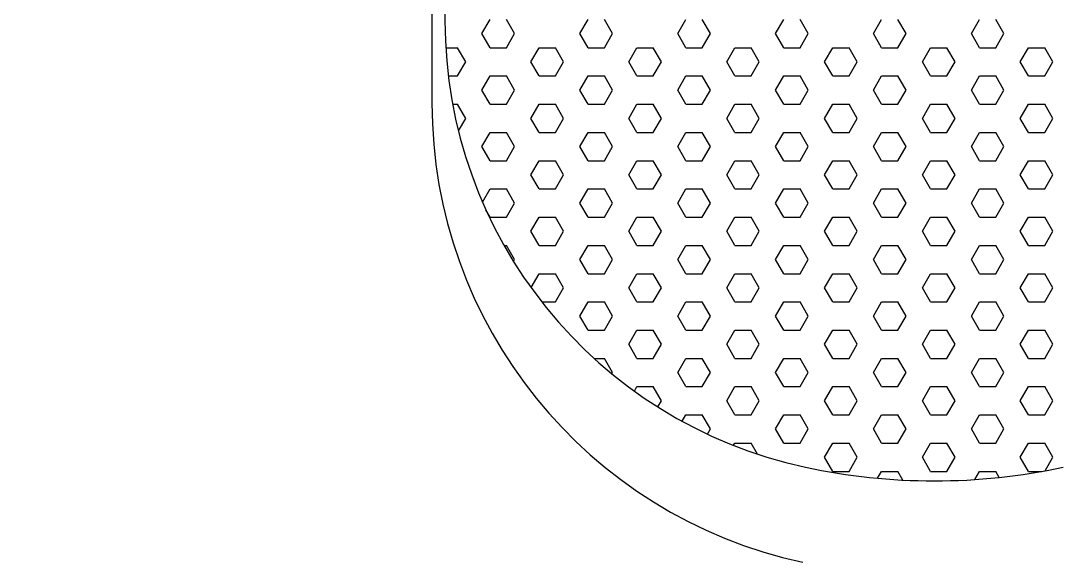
# Model space of a CAD drawing. Extents: x 4.922 to 5.722, y 2.655 to 3.153.
# Drawn here: x 5.3594 to 5.5191, y 2.8936 to 2.9766 of the extents above; entities that cross this region are included whole.
import ezdxf

# ---------------------------------------------------------------- set-up
doc = ezdxf.new("R2010")
doc.units = 0
doc.header["$MEASUREMENT"] = 0
doc.layers.get('0').update_dxf_attribs({"linetype": 'CONTINUOUS'})
doc.layers.add('ACES-I', color=251, linetype='CONTINUOUS')

# ---------------------------------------------------------------- blocks, each defined once
blk = doc.blocks.new('*X0')
at = {"color": 0}
for p, q in [((6.073750000855935, 2.574260512255068), (6.075000000855935, 2.576425575764529)), ((6.078750001412247, 2.574260513564601), (6.077500001412247, 2.576425577074062)), ((6.088750000858737, 2.57426051225345), (6.090000000858737, 2.576425575762911)), ((6.093750001415048, 2.574260513566218), (6.092500001415048, 2.576425577075679)), ((6.103750000861537, 2.574260512251832), (6.105000000861537, 2.576425575761293)), ((6.108750001417847, 2.574260513567835), (6.107500001417847, 2.576425577077296)), ((6.118750000864337, 2.574260512250216), (6.120000000864337, 2.576425575759677)), ((6.123750001420648, 2.574260513569452), (6.122500001420648, 2.576425577078913)), ((6.133750000867138, 2.574260512248598), (6.135000000867137, 2.576425575758059)), ((6.138750001423449, 2.574260513571069), (6.137500001423449, 2.57642557708053)), ((6.148750000869939, 2.574260512246981), (6.150000000869938, 2.576425575756442)), ((6.153750001426248, 2.574260513572685), (6.152500001426248, 2.576425577082146)), ((6.075000001411314, 2.572095450054602), (6.073750001411314, 2.574260513564063)), ((6.07750000085687, 2.572095448745067), (6.07875000085687, 2.574260512254528)), ((6.090000001414114, 2.572095450056218), (6.088750001414114, 2.574260513565679)), ((6.09250000085967, 2.57209544874345), (6.09375000085967, 2.574260512252911)), ((6.105000001416915, 2.572095450057835), (6.103750001416915, 2.574260513567296)), ((6.10750000086247, 2.572095448741832), (6.10875000086247, 2.574260512251293)), ((6.120000001419714, 2.572095450059452), (6.118750001419714, 2.574260513568913)), ((6.122500000865271, 2.572095448740215), (6.123750000865271, 2.574260512249676)), ((6.135000001422515, 2.572095450061068), (6.133750001422515, 2.574260513570529)), ((6.137500000868071, 2.572095448738598), (6.138750000868071, 2.574260512248059)), ((6.150000001425314, 2.572095450062685), (6.148750001425315, 2.574260513572146)), ((6.152500000870871, 2.572095448736982), (6.153750000870871, 2.574260512246443)), ((6.068193650360853, 2.57209544988), (6.069999999999999, 2.57209544988)), ((6.07125000141038, 2.569930386544601), (6.070000001410381, 2.572095450054062)), ((6.074999999999999, 2.57209544988), (6.0775, 2.57209544988)), ((6.081250000857803, 2.569930385235067), (6.082500000857802, 2.572095448744528)), ((6.0825, 2.57209544988), (6.085, 2.57209544988)), ((6.08625000141318, 2.569930386546218), (6.085000001413181, 2.572095450055679)), ((6.09, 2.57209544988), (6.0925, 2.57209544988)), ((6.096250000860604, 2.569930385233449), (6.097500000860603, 2.57209544874291)), ((6.0975, 2.57209544988), (6.100000000000001, 2.57209544988)), ((6.101250001415981, 2.569930386547835), (6.100000001415981, 2.572095450057296)), ((6.105, 2.57209544988), (6.107500000000001, 2.57209544988)), ((6.111250000863404, 2.569930385231832), (6.112500000863403, 2.572095448741293)), ((6.112500000000001, 2.57209544988), (6.115000000000001, 2.57209544988)), ((6.116250001418781, 2.569930386549451), (6.115000001418781, 2.572095450058912)), ((6.120000000000001, 2.57209544988), (6.122500000000001, 2.57209544988)), ((6.126250000866205, 2.569930385230215), (6.127500000866204, 2.572095448739676)), ((6.127500000000001, 2.57209544988), (6.130000000000002, 2.57209544988)), ((6.131250001421581, 2.569930386551068), (6.130000001421581, 2.572095450060529)), ((6.135000000000002, 2.57209544988), (6.137500000000002, 2.57209544988)), ((6.141250000869005, 2.569930385228598), (6.142500000869004, 2.572095448738059)), ((6.142500000000002, 2.57209544988), (6.145000000000002, 2.57209544988)), ((6.146250001424381, 2.569930386552685), (6.145000001424381, 2.572095450062146)), ((6.150000000000002, 2.57209544988), (6.152500000000003, 2.57209544988)), ((6.156250000871805, 2.569930385226982), (6.157500000871805, 2.572095448736443)), ((6.157500000000002, 2.57209544988), (6.160000000000003, 2.57209544988)), ((6.161250001427182, 2.569930386554303), (6.160000001427182, 2.572095450063764)), ((6.070000000855935, 2.567765321726685), (6.071250000855935, 2.569930385236146)), ((6.082500001412247, 2.567765323036218), (6.081250001412247, 2.569930386545679)), ((6.085000000858737, 2.567765321725067), (6.086250000858737, 2.569930385234528)), ((6.097500001415048, 2.567765323037835), (6.096250001415048, 2.569930386547296)), ((6.100000000861537, 2.567765321723449), (6.101250000861537, 2.56993038523291)), ((6.112500001417847, 2.567765323039452), (6.111250001417847, 2.569930386548913)), ((6.115000000864337, 2.567765321721833), (6.116250000864337, 2.569930385231294)), ((6.127500001420648, 2.567765323041069), (6.126250001420648, 2.56993038655053)), ((6.130000000867137, 2.567765321720215), (6.131250000867137, 2.569930385229676)), ((6.142500001423449, 2.567765323042686), (6.141250001423449, 2.569930386552147)), ((6.145000000869938, 2.567765321718598), (6.146250000869938, 2.569930385228059)), ((6.157500001426248, 2.567765323044302), (6.156250001426248, 2.569930386553763)), ((6.160000000872738, 2.567765321716981), (6.161250000872738, 2.569930385226442)), ((6.068584488762029, 2.56776532286), (6.069999999999999, 2.56776532286)), ((6.07375000085687, 2.565600258216684), (6.075000000856869, 2.567765321726145)), ((6.074999999999999, 2.56776532286), (6.0775, 2.56776532286)), ((6.078750001411314, 2.565600259526219), (6.077500001411314, 2.56776532303568)), ((6.0825, 2.56776532286), (6.085, 2.56776532286)), ((6.08875000085967, 2.565600258215067), (6.09000000085967, 2.567765321724528)), ((6.09, 2.56776532286), (6.0925, 2.56776532286)), ((6.093750001414114, 2.565600259527835), (6.092500001414114, 2.567765323037296)), ((6.0975, 2.56776532286), (6.100000000000001, 2.56776532286)), ((6.10375000086247, 2.565600258213449), (6.10500000086247, 2.56776532172291)), ((6.105, 2.56776532286), (6.107500000000001, 2.56776532286)), ((6.108750001416915, 2.565600259529452), (6.107500001416915, 2.567765323038913)), ((6.112500000000001, 2.56776532286), (6.115000000000001, 2.56776532286)), ((6.118750000865271, 2.565600258211832), (6.120000000865271, 2.567765321721293)), ((6.120000000000001, 2.56776532286), (6.122500000000001, 2.56776532286)), ((6.123750001419714, 2.565600259531069), (6.122500001419715, 2.56776532304053)), ((6.127500000000001, 2.56776532286), (6.130000000000002, 2.56776532286)), ((6.133750000868071, 2.565600258210215), (6.135000000868071, 2.567765321719676)), ((6.135000000000002, 2.56776532286), (6.137500000000002, 2.56776532286)), ((6.138750001422515, 2.565600259532685), (6.137500001422516, 2.567765323042146)), ((6.142500000000002, 2.56776532286), (6.145000000000002, 2.56776532286)), ((6.148750000870871, 2.565600258208599), (6.150000000870871, 2.56776532171806)), ((6.150000000000002, 2.56776532286), (6.152500000000003, 2.56776532286)), ((6.153750001425315, 2.565600259534302), (6.152500001425315, 2.567765323043763)), ((6.157500000000002, 2.56776532286), (6.160000000000003, 2.56776532286)), ((6.07500000141038, 2.563435196016218), (6.073750001410381, 2.565600259525679)), ((6.077500000857802, 2.563435194706684), (6.078750000857802, 2.565600258216145)), ((6.090000001413181, 2.563435196017835), (6.088750001413181, 2.565600259527296)), ((6.092500000860603, 2.563435194705066), (6.093750000860603, 2.565600258214527)), ((6.105000001415981, 2.563435196019452), (6.103750001415981, 2.565600259528913)), ((6.107500000863403, 2.563435194703449), (6.108750000863403, 2.56560025821291)), ((6.120000001418781, 2.563435196021068), (6.118750001418781, 2.565600259530529)), ((6.122500000866204, 2.563435194701832), (6.123750000866204, 2.565600258211293)), ((6.135000001421581, 2.563435196022685), (6.133750001421581, 2.565600259532146)), ((6.137500000869005, 2.563435194700215), (6.138750000869004, 2.565600258209676)), ((6.150000001424381, 2.563435196024302), (6.148750001424381, 2.565600259533763)), ((6.152500000871805, 2.563435194698599), (6.153750000871804, 2.56560025820806)), ((6.069249440434379, 2.56343519584), (6.069999999999999, 2.56343519584)), ((6.071250001409448, 2.561270132506219), (6.070000001409448, 2.56343519601568)), ((6.074999999999999, 2.56343519584), (6.0775, 2.56343519584)), ((6.081250000858737, 2.561270131196684), (6.082500000858737, 2.563435194706145)), ((6.0825, 2.56343519584), (6.085, 2.56343519584)), ((6.086250001412247, 2.561270132507835), (6.085000001412247, 2.563435196017296)), ((6.09, 2.56343519584), (6.0925, 2.56343519584)), ((6.096250000861537, 2.561270131195066), (6.097500000861537, 2.563435194704527)), ((6.0975, 2.56343519584), (6.100000000000001, 2.56343519584)), ((6.101250001415048, 2.561270132509452), (6.100000001415048, 2.563435196018913)), ((6.105, 2.56343519584), (6.107500000000001, 2.56343519584)), ((6.111250000864337, 2.56127013119345), (6.112500000864337, 2.563435194702911)), ((6.112500000000001, 2.56343519584), (6.115000000000001, 2.56343519584)), ((6.116250001417847, 2.561270132511069), (6.115000001417847, 2.56343519602053)), ((6.120000000000001, 2.56343519584), (6.122500000000001, 2.56343519584)), ((6.126250000867137, 2.561270131191832), (6.127500000867137, 2.563435194701293)), ((6.127500000000001, 2.56343519584), (6.130000000000002, 2.56343519584)), ((6.131250001420648, 2.561270132512686), (6.130000001420648, 2.563435196022147)), ((6.135000000000002, 2.56343519584), (6.137500000000002, 2.56343519584)), ((6.141250000869938, 2.561270131190215), (6.142500000869938, 2.563435194699676)), ((6.142500000000002, 2.56343519584), (6.145000000000002, 2.56343519584)), ((6.146250001423449, 2.561270132514303), (6.145000001423449, 2.563435196023764)), ((6.150000000000002, 2.56343519584), (6.152500000000003, 2.56343519584)), ((6.156250000872738, 2.561270131188598), (6.157500000872738, 2.563435194698059)), ((6.157500000000002, 2.56343519584), (6.160000000000003, 2.56343519584)), ((6.161250001426248, 2.561270132515919), (6.160000001426249, 2.56343519602538)), ((6.070137118261036, 2.559342561998921), (6.071250000856869, 2.561270131197762)), ((6.082500001411314, 2.559105068997836), (6.081250001411314, 2.561270132507297)), ((6.08500000085967, 2.559105067686684), (6.086250000859669, 2.561270131196145)), ((6.097500001414114, 2.559105068999452), (6.096250001414115, 2.561270132508913)), ((6.10000000086247, 2.559105067685066), (6.101250000862469, 2.561270131194527)), ((6.112500001416915, 2.559105069001069), (6.111250001416916, 2.56127013251053)), ((6.115000000865271, 2.559105067683449), (6.11625000086527, 2.56127013119291)), ((6.127500001419715, 2.559105069002686), (6.126250001419715, 2.561270132512147)), ((6.130000000868071, 2.559105067681832), (6.131250000868071, 2.561270131191293)), ((6.142500001422516, 2.559105069004302), (6.141250001422516, 2.561270132513763)), ((6.145000000870871, 2.559105067680216), (6.146250000870871, 2.561270131189677)), ((6.157500001425315, 2.559105069005919), (6.156250001425315, 2.56127013251538)), ((6.160000000873672, 2.559105067678598), (6.161250000873672, 2.561270131188059)), ((6.073750000857802, 2.556940004178301), (6.075000000857802, 2.559105067687762)), ((6.075, 2.55910506882), (6.077500000000001, 2.55910506882)), ((6.078750001410381, 2.556940005487836), (6.077500001410381, 2.559105068997297)), ((6.0825, 2.55910506882), (6.085000000000001, 2.55910506882)), ((6.088750000860603, 2.556940004176683), (6.090000000860603, 2.559105067686144)), ((6.090000000000001, 2.55910506882), (6.092500000000001, 2.55910506882)), ((6.093750001413181, 2.556940005489452), (6.092500001413181, 2.559105068998913)), ((6.097500000000001, 2.55910506882), (6.100000000000001, 2.55910506882)), ((6.103750000863403, 2.556940004175066), (6.105000000863403, 2.559105067684527)), ((6.105000000000001, 2.55910506882), (6.107500000000002, 2.55910506882)), ((6.108750001415981, 2.556940005491069), (6.107500001415981, 2.55910506900053)), ((6.112500000000002, 2.55910506882), (6.115000000000002, 2.55910506882)), ((6.118750000866204, 2.556940004173449), (6.120000000866204, 2.55910506768291)), ((6.120000000000002, 2.55910506882), (6.122500000000002, 2.55910506882)), ((6.123750001418781, 2.556940005492685), (6.122500001418781, 2.559105069002146)), ((6.127500000000002, 2.55910506882), (6.130000000000003, 2.55910506882)), ((6.133750000869004, 2.556940004171832), (6.135000000869004, 2.559105067681293)), ((6.135000000000002, 2.55910506882), (6.137500000000003, 2.55910506882)), ((6.138750001421581, 2.556940005494302), (6.137500001421581, 2.559105069003763)), ((6.142500000000003, 2.55910506882), (6.145000000000003, 2.55910506882)), ((6.148750000871805, 2.556940004170216), (6.150000000871804, 2.559105067679677)), ((6.150000000000003, 2.55910506882), (6.152500000000003, 2.55910506882)), ((6.153750001424381, 2.556940005495919), (6.152500001424381, 2.55910506900538)), ((6.157500000000003, 2.55910506882), (6.160000000000004, 2.55910506882)), ((6.075000001409448, 2.554774941977836), (6.073750001409448, 2.556940005487297)), ((6.077500000858737, 2.554774940668301), (6.078750000858737, 2.556940004177762)), ((6.090000001412247, 2.554774941979452), (6.088750001412247, 2.556940005488913)), ((6.092500000861537, 2.554774940666683), (6.093750000861537, 2.556940004176144)), ((6.105000001415048, 2.554774941981069), (6.103750001415048, 2.55694000549053)), ((6.107500000864337, 2.554774940665067), (6.108750000864337, 2.556940004174528)), ((6.120000001417847, 2.554774941982686), (6.118750001417848, 2.556940005492147)), ((6.122500000867137, 2.554774940663449), (6.123750000867137, 2.55694000417291)), ((6.135000001420648, 2.554774941984303), (6.133750001420649, 2.556940005493764)), ((6.137500000869938, 2.554774940661832), (6.138750000869938, 2.556940004171293)), ((6.150000001423449, 2.55477494198592), (6.14875000142345, 2.556940005495381)), ((6.152500000872738, 2.554774940660215), (6.153750000872738, 2.556940004169676)), ((6.075, 2.5547749418), (6.077500000000001, 2.5547749418)), ((6.081250000859669, 2.552609877158301), (6.082500000859669, 2.554774940667762)), ((6.0825, 2.5547749418), (6.085000000000001, 2.5547749418)), ((6.086250001411314, 2.552609878469453), (6.085000001411315, 2.554774941978914)), ((6.090000000000001, 2.5547749418), (6.092500000000001, 2.5547749418)), ((6.09625000086247, 2.552609877156683), (6.097500000862469, 2.554774940666144)), ((6.097500000000001, 2.5547749418), (6.100000000000001, 2.5547749418)), ((6.101250001414114, 2.552609878471069), (6.100000001414115, 2.55477494198053)), ((6.105000000000001, 2.5547749418), (6.107500000000002, 2.5547749418)), ((6.111250000865271, 2.552609877155066), (6.11250000086527, 2.554774940664527)), ((6.112500000000002, 2.5547749418), (6.115000000000002, 2.5547749418)), ((6.116250001416915, 2.552609878472686), (6.115000001416916, 2.554774941982147)), ((6.120000000000002, 2.5547749418), (6.122500000000002, 2.5547749418)), ((6.126250000868071, 2.552609877153449), (6.12750000086807, 2.55477494066291)), ((6.127500000000002, 2.5547749418), (6.130000000000003, 2.5547749418)), ((6.131250001419715, 2.552609878474303), (6.130000001419715, 2.554774941983764)), ((6.135000000000002, 2.5547749418), (6.137500000000003, 2.5547749418)), ((6.141250000870871, 2.552609877151833), (6.142500000870871, 2.554774940661294)), ((6.142500000000003, 2.5547749418), (6.145000000000003, 2.5547749418)), ((6.146250001422516, 2.552609878475919), (6.145000001422516, 2.55477494198538)), ((6.150000000000003, 2.5547749418), (6.152500000000003, 2.5547749418)), ((6.156250000873672, 2.552609877150215), (6.157500000873672, 2.554774940659676)), ((6.157500000000003, 2.5547749418), (6.160000000000004, 2.5547749418)), ((6.161250001425315, 2.552609878477536), (6.160000001425315, 2.554774941986997)), ((6.082500001410381, 2.550444814959453), (6.081250001410381, 2.552609878468914)), ((6.085000000860603, 2.5504448136483), (6.086250000860603, 2.552609877157761)), ((6.097500001413181, 2.550444814961069), (6.096250001413181, 2.55260987847053)), ((6.100000000863403, 2.550444813646683), (6.101250000863403, 2.552609877156144)), ((6.112500001415981, 2.550444814962686), (6.111250001415981, 2.552609878472147)), ((6.115000000866204, 2.550444813645066), (6.116250000866204, 2.552609877154527)), ((6.127500001418781, 2.550444814964302), (6.126250001418781, 2.552609878473763)), ((6.130000000869004, 2.550444813643449), (6.131250000869004, 2.55260987715291)), ((6.142500001421581, 2.550444814965919), (6.141250001421581, 2.55260987847538)), ((6.145000000871804, 2.550444813641833), (6.146250000871804, 2.552609877151294)), ((6.157500001424381, 2.550444814967536), (6.156250001424382, 2.552609878476997)), ((6.160000000874605, 2.550444813640215), (6.161250000874604, 2.552609877149676)), ((6.073829874688826, 2.548418095671829), (6.075000000858736, 2.550444813649379)), ((6.075, 2.55044481478), (6.077500000000001, 2.55044481478)), ((6.078750001409448, 2.548279751449453), (6.077500001409448, 2.550444814958914)), ((6.0825, 2.55044481478), (6.085000000000001, 2.55044481478)), ((6.088750000861537, 2.5482797501383), (6.090000000861536, 2.550444813647761)), ((6.090000000000001, 2.55044481478), (6.092500000000001, 2.55044481478)), ((6.093750001412247, 2.548279751451069), (6.092500001412247, 2.55044481496053)), ((6.097500000000001, 2.55044481478), (6.100000000000001, 2.55044481478)), ((6.103750000864337, 2.548279750136684), (6.105000000864337, 2.550444813646145)), ((6.105000000000001, 2.55044481478), (6.107500000000002, 2.55044481478)), ((6.108750001415048, 2.548279751452686), (6.107500001415048, 2.550444814962147)), ((6.112500000000002, 2.55044481478), (6.115000000000002, 2.55044481478)), ((6.118750000867137, 2.548279750135066), (6.120000000867137, 2.550444813644527)), ((6.120000000000002, 2.55044481478), (6.122500000000002, 2.55044481478)), ((6.123750001417847, 2.548279751454303), (6.122500001417848, 2.550444814963764)), ((6.127500000000002, 2.55044481478), (6.130000000000003, 2.55044481478)), ((6.133750000869938, 2.548279750133449), (6.135000000869938, 2.55044481364291)), ((6.135000000000002, 2.55044481478), (6.137500000000003, 2.55044481478)), ((6.138750001420648, 2.54827975145592), (6.137500001420649, 2.550444814965381)), ((6.142500000000003, 2.55044481478), (6.145000000000003, 2.55044481478)), ((6.148750000872738, 2.548279750131832), (6.150000000872738, 2.550444813641293)), ((6.150000000000003, 2.55044481478), (6.152500000000003, 2.55044481478)), ((6.153750001423449, 2.548279751457537), (6.15250000142345, 2.550444814966998)), ((6.157500000000003, 2.55044481478), (6.160000000000004, 2.55044481478)), ((6.077500000859669, 2.546114686629918), (6.078750000859669, 2.548279750139379)), ((6.090000001411314, 2.54611468794107), (6.088750001411315, 2.548279751450531)), ((6.092500000862469, 2.5461146866283), (6.093750000862469, 2.548279750137761)), ((6.105000001414115, 2.546114687942686), (6.103750001414115, 2.548279751452147)), ((6.10750000086527, 2.546114686626683), (6.10875000086527, 2.548279750136144)), ((6.120000001416916, 2.546114687944303), (6.118750001416916, 2.548279751453764)), ((6.122500000868071, 2.546114686625066), (6.12375000086807, 2.548279750134527)), ((6.135000001419715, 2.54611468794592), (6.133750001419715, 2.548279751455381)), ((6.137500000870871, 2.54611468662345), (6.13875000087087, 2.548279750132911)), ((6.150000001422516, 2.546114687947536), (6.148750001422516, 2.548279751456997)), ((6.152500000873672, 2.546114686621832), (6.153750000873671, 2.548279750131293)), ((6.075000001408515, 2.546114687939454), (6.074361356176392, 2.547220853929503)), ((6.075, 2.54611468776), (6.077500000000001, 2.54611468776)), ((6.081250000860603, 2.543949623119917), (6.082500000860603, 2.546114686629378)), ((6.0825, 2.54611468776), (6.085000000000001, 2.54611468776)), ((6.086250001410381, 2.54394962443107), (6.085000001410381, 2.546114687940531)), ((6.090000000000001, 2.54611468776), (6.092500000000001, 2.54611468776)), ((6.096250000863403, 2.5439496231183), (6.097500000863403, 2.546114686627761)), ((6.097500000000001, 2.54611468776), (6.100000000000001, 2.54611468776)), ((6.101250001413181, 2.543949624432686), (6.100000001413181, 2.546114687942147)), ((6.105000000000001, 2.54611468776), (6.107500000000002, 2.54611468776)), ((6.111250000866204, 2.543949623116683), (6.112500000866204, 2.546114686626144)), ((6.112500000000002, 2.54611468776), (6.115000000000002, 2.54611468776)), ((6.116250001415981, 2.543949624434303), (6.115000001415981, 2.546114687943764)), ((6.120000000000002, 2.54611468776), (6.122500000000002, 2.54611468776)), ((6.126250000869004, 2.543949623115066), (6.127500000869004, 2.546114686624527)), ((6.127500000000002, 2.54611468776), (6.130000000000003, 2.54611468776)), ((6.131250001418781, 2.543949624435919), (6.130000001418781, 2.54611468794538)), ((6.135000000000002, 2.54611468776), (6.137500000000003, 2.54611468776)), ((6.141250000871804, 2.54394962311345), (6.142500000871804, 2.546114686622911)), ((6.142500000000003, 2.54611468776), (6.145000000000003, 2.54611468776)), ((6.146250001421581, 2.543949624437536), (6.145000001421582, 2.546114687946997)), ((6.150000000000003, 2.54611468776), (6.152500000000003, 2.54611468776)), ((6.156250000874604, 2.543949623111832), (6.157500000874604, 2.546114686621293)), ((6.157500000000003, 2.54611468776), (6.160000000000004, 2.54611468776)), ((6.161250001424381, 2.543949624439153), (6.160000001424382, 2.546114687948614)), ((6.082500001409448, 2.54178456092107), (6.081250001409448, 2.543949624430531)), ((6.085000000861537, 2.541784559609917), (6.086250000861536, 2.543949623119378)), ((6.097500001412247, 2.541784560922686), (6.096250001412248, 2.543949624432147)), ((6.100000000864337, 2.541784559608301), (6.101250000864336, 2.543949623117762)), ((6.112500001415048, 2.541784560924303), (6.111250001415049, 2.543949624433764)), ((6.115000000867137, 2.541784559606683), (6.116250000867137, 2.543949623116144)), ((6.127500001417848, 2.54178456092592), (6.126250001417848, 2.543949624435381)), ((6.130000000869938, 2.541784559605066), (6.131250000869938, 2.543949623114527)), ((6.142500001420649, 2.541784560927537), (6.141250001420649, 2.543949624436998)), ((6.145000000872738, 2.541784559603449), (6.146250000872738, 2.54394962311291)), ((6.15750000142345, 2.541784560929154), (6.15625000142345, 2.543949624438615)), ((6.160000000875538, 2.541784559601833), (6.161250000875538, 2.543949623111294)), ((6.07712778428465, 2.54178456074), (6.0775, 2.54178456074)), ((6.078750001408515, 2.539619497411071), (6.077500001408516, 2.541784560920532)), ((6.0825, 2.54178456074), (6.085, 2.54178456074)), ((6.088750000862469, 2.539619496099917), (6.090000000862469, 2.541784559609378)), ((6.09, 2.54178456074), (6.0925, 2.54178456074)), ((6.093750001411315, 2.539619497412687), (6.092500001411315, 2.541784560922148)), ((6.0975, 2.54178456074), (6.100000000000001, 2.54178456074)), ((6.10375000086527, 2.5396194960983), (6.10500000086527, 2.541784559607761)), ((6.105, 2.54178456074), (6.107500000000001, 2.54178456074)), ((6.108750001414115, 2.539619497414303), (6.107500001414115, 2.541784560923764)), ((6.112500000000001, 2.54178456074), (6.115000000000001, 2.54178456074)), ((6.11875000086807, 2.539619496096683), (6.12000000086807, 2.541784559606144)), ((6.120000000000001, 2.54178456074), (6.122500000000001, 2.54178456074)), ((6.123750001416916, 2.53961949741592), (6.122500001416916, 2.541784560925381)), ((6.127500000000001, 2.54178456074), (6.130000000000002, 2.54178456074)), ((6.133750000870871, 2.539619496095067), (6.13500000087087, 2.541784559604528)), ((6.135000000000002, 2.54178456074), (6.137500000000002, 2.54178456074)), ((6.138750001419715, 2.539619497417537), (6.137500001419715, 2.541784560926998)), ((6.142500000000002, 2.54178456074), (6.145000000000002, 2.54178456074)), ((6.148750000873672, 2.53961949609345), (6.150000000873671, 2.54178455960291)), ((6.150000000000002, 2.54178456074), (6.152500000000003, 2.54178456074)), ((6.153750001422516, 2.539619497419153), (6.152500001422516, 2.541784560928614)), ((6.157500000000002, 2.54178456074), (6.160000000000003, 2.54178456074)), ((6.078582182658586, 2.539328826448667), (6.078750000860603, 2.539619496100995)), ((6.090000001410381, 2.537454433902687), (6.088750001410381, 2.539619497412148)), ((6.092500000863403, 2.537454432589917), (6.093750000863403, 2.539619496099378)), ((6.105000001413181, 2.537454433904303), (6.103750001413181, 2.539619497413764)), ((6.107500000866204, 2.5374544325883), (6.108750000866204, 2.539619496097761)), ((6.120000001415981, 2.53745443390592), (6.118750001415981, 2.539619497415381)), ((6.122500000869004, 2.537454432586683), (6.123750000869004, 2.539619496096144)), ((6.135000001418781, 2.537454433907536), (6.133750001418782, 2.539619497416997)), ((6.137500000871804, 2.537454432585067), (6.138750000871804, 2.539619496094528)), ((6.150000001421581, 2.537454433909153), (6.148750001421582, 2.539619497418614)), ((6.152500000874604, 2.537454432583449), (6.153750000874604, 2.53961949609291)), ((6.08126589484883, 2.535316898275062), (6.082500000861536, 2.537454432590995)), ((6.0825, 2.53745443372), (6.085, 2.53745443372)), ((6.086250001409448, 2.535289370392687), (6.085000001409449, 2.537454433902148)), ((6.09, 2.53745443372), (6.0925, 2.53745443372)), ((6.096250000864337, 2.535289369079918), (6.097500000864336, 2.537454432589379)), ((6.0975, 2.53745443372), (6.100000000000001, 2.53745443372)), ((6.101250001412247, 2.535289370394303), (6.100000001412248, 2.537454433903764)), ((6.105, 2.53745443372), (6.107500000000001, 2.53745443372)), ((6.111250000867137, 2.5352893690783), (6.112500000867136, 2.537454432587761)), ((6.112500000000001, 2.53745443372), (6.115000000000001, 2.53745443372)), ((6.116250001415048, 2.53528937039592), (6.115000001415049, 2.537454433905381)), ((6.120000000000001, 2.53745443372), (6.122500000000001, 2.53745443372)), ((6.126250000869938, 2.535289369076683), (6.127500000869937, 2.537454432586144)), ((6.127500000000001, 2.53745443372), (6.130000000000002, 2.53745443372)), ((6.131250001417848, 2.535289370397537), (6.130000001417848, 2.537454433906998)), ((6.135000000000002, 2.53745443372), (6.137500000000002, 2.53745443372)), ((6.141250000872738, 2.535289369075066), (6.142500000872738, 2.537454432584527)), ((6.142500000000002, 2.53745443372), (6.145000000000002, 2.53745443372)), ((6.146250001420649, 2.535289370399154), (6.145000001420649, 2.537454433908615)), ((6.150000000000002, 2.53745443372), (6.152500000000003, 2.53745443372)), ((6.156250000875538, 2.53528936907345), (6.157500000875538, 2.537454432582911)), ((6.157500000000002, 2.53745443372), (6.160000000000003, 2.53745443372)), ((6.16125000142345, 2.535289370400771), (6.16000000142345, 2.537454433910232)), ((6.085000000862469, 2.533124305571534), (6.086250000862469, 2.535289369080995)), ((6.097500001411315, 2.533124306884304), (6.096250001411315, 2.535289370393765)), ((6.10000000086527, 2.533124305569917), (6.10125000086527, 2.535289369079378)), ((6.112500001414115, 2.53312430688592), (6.111250001414115, 2.535289370395381)), ((6.11500000086807, 2.5331243055683), (6.11625000086807, 2.535289369077761)), ((6.127500001416916, 2.533124306887537), (6.126250001416916, 2.535289370396998)), ((6.13000000087087, 2.533124305566684), (6.13125000087087, 2.535289369076145)), ((6.142500001419715, 2.533124306889154), (6.141250001419715, 2.535289370398615)), ((6.145000000873671, 2.533124305565067), (6.146250000873671, 2.535289369074528)), ((6.157500001422516, 2.533124306890771), (6.156250001422516, 2.535289370400232)), ((6.160000000876471, 2.533124305563449), (6.161250000876471, 2.53528936907291)), ((6.082910793654658, 2.5331243067), (6.085, 2.5331243067)), ((6.088750000863403, 2.530959242061534), (6.090000000863403, 2.533124305570995)), ((6.09, 2.5331243067), (6.0925, 2.5331243067)), ((6.093750001410381, 2.530959243374304), (6.092500001410381, 2.533124306883765)), ((6.0975, 2.5331243067), (6.100000000000001, 2.5331243067)), ((6.103750000866204, 2.530959242059917), (6.105000000866204, 2.533124305569378)), ((6.105, 2.5331243067), (6.107500000000001, 2.5331243067)), ((6.108750001413181, 2.53095924337592), (6.107500001413182, 2.533124306885381)), ((6.112500000000001, 2.5331243067), (6.115000000000001, 2.5331243067)), ((6.118750000869004, 2.5309592420583), (6.120000000869004, 2.533124305567761)), ((6.120000000000001, 2.5331243067), (6.122500000000001, 2.5331243067)), ((6.123750001415981, 2.530959243377537), (6.122500001415982, 2.533124306886998)), ((6.127500000000001, 2.5331243067), (6.130000000000002, 2.5331243067)), ((6.133750000871804, 2.530959242056684), (6.135000000871804, 2.533124305566145)), ((6.135000000000002, 2.5331243067), (6.137500000000002, 2.5331243067)), ((6.138750001418781, 2.530959243379153), (6.137500001418782, 2.533124306888614)), ((6.142500000000002, 2.5331243067), (6.145000000000002, 2.5331243067)), ((6.148750000874604, 2.530959242055066), (6.150000000874604, 2.533124305564527)), ((6.150000000000002, 2.5331243067), (6.152500000000003, 2.5331243067)), ((6.153750001421582, 2.53095924338077), (6.152500001421582, 2.533124306890231)), ((6.157500000000002, 2.5331243067), (6.160000000000003, 2.5331243067)), ((6.090000001409448, 2.528794179864304), (6.088750001409449, 2.530959243373765)), ((6.092500000864336, 2.528794178551535), (6.093750000864336, 2.530959242060996)), ((6.105000001412248, 2.52879417986592), (6.103750001412248, 2.530959243375381)), ((6.107500000867137, 2.528794178549917), (6.108750000867136, 2.530959242059378)), ((6.120000001415049, 2.528794179867537), (6.118750001415049, 2.530959243376998)), ((6.122500000869938, 2.5287941785483), (6.123750000869937, 2.530959242057761)), ((6.135000001417848, 2.528794179869154), (6.133750001417848, 2.530959243378615)), ((6.137500000872738, 2.528794178546683), (6.138750000872737, 2.530959242056144)), ((6.150000001420649, 2.528794179870771), (6.148750001420649, 2.530959243380232)), ((6.152500000875538, 2.528794178545067), (6.153750000875537, 2.530959242054528)), ((6.09, 2.52879417968), (6.0925, 2.52879417968)), ((6.09625000086527, 2.526629115041534), (6.09750000086527, 2.528794178550995)), ((6.0975, 2.52879417968), (6.100000000000001, 2.52879417968)), ((6.101250001411315, 2.526629116355921), (6.100000001411315, 2.528794179865382)), ((6.105, 2.52879417968), (6.107500000000001, 2.52879417968)), ((6.11125000086807, 2.526629115039917), (6.11250000086807, 2.528794178549378)), ((6.112500000000001, 2.52879417968), (6.115000000000001, 2.52879417968)), ((6.116250001414115, 2.526629116357537), (6.115000001414115, 2.528794179866998)), ((6.120000000000001, 2.52879417968), (6.122500000000001, 2.52879417968)), ((6.12625000087087, 2.526629115038301), (6.12750000087087, 2.528794178547762)), ((6.127500000000001, 2.52879417968), (6.130000000000002, 2.52879417968)), ((6.131250001416916, 2.526629116359154), (6.130000001416916, 2.528794179868615)), ((6.135000000000002, 2.52879417968), (6.137500000000002, 2.52879417968)), ((6.141250000873671, 2.526629115036684), (6.142500000873671, 2.528794178546145)), ((6.142500000000002, 2.52879417968), (6.145000000000002, 2.52879417968)), ((6.146250001419715, 2.526629116360771), (6.145000001419715, 2.528794179870232)), ((6.150000000000002, 2.52879417968), (6.152500000000003, 2.52879417968)), ((6.156250000876471, 2.526629115035066), (6.157500000876471, 2.528794178544527)), ((6.157500000000002, 2.52879417968), (6.160000000000003, 2.52879417968)), ((6.161250001422516, 2.526629116362388), (6.160000001422516, 2.528794179871849)), ((6.097500001410381, 2.524464052845921), (6.096250001410382, 2.526629116355382)), ((6.100000000866204, 2.524464051531534), (6.101250000866203, 2.526629115040995)), ((6.112500001413181, 2.524464052847537), (6.111250001413182, 2.526629116356998)), ((6.115000000869004, 2.524464051529917), (6.116250000869004, 2.526629115039378)), ((6.127500001415982, 2.524464052849154), (6.126250001415982, 2.526629116358615)), ((6.130000000871804, 2.524464051528301), (6.131250000871804, 2.526629115037762)), ((6.142500001418782, 2.52446405285077), (6.141250001418782, 2.526629116360231)), ((6.145000000874604, 2.524464051526683), (6.146250000874604, 2.526629115036144)), ((6.157500001421582, 2.524464052852387), (6.156250001421582, 2.526629116361848)), ((6.160000000877405, 2.524464051525067), (6.161250000877405, 2.526629115034528)), ((6.090941117511008, 2.52446405266), (6.092499999999999, 2.52446405266)), ((6.093750001409449, 2.522298989335921), (6.092500001409449, 2.524464052845382)), ((6.097499999999999, 2.52446405266), (6.1, 2.52446405266)), ((6.103750000867136, 2.522298988021534), (6.105000000867136, 2.524464051530995)), ((6.105, 2.52446405266), (6.1075, 2.52446405266)), ((6.108750001412248, 2.522298989337537), (6.107500001412248, 2.524464052846998)), ((6.1125, 2.52446405266), (6.115, 2.52446405266)), ((6.118750000869937, 2.522298988019917), (6.120000000869937, 2.524464051529378)), ((6.12, 2.52446405266), (6.1225, 2.52446405266)), ((6.123750001415049, 2.522298989339154), (6.122500001415049, 2.524464052848615)), ((6.1275, 2.52446405266), (6.130000000000001, 2.52446405266)), ((6.133750000872737, 2.5222989880183), (6.135000000872737, 2.524464051527761)), ((6.135000000000001, 2.52446405266), (6.137500000000001, 2.52446405266)), ((6.138750001417848, 2.522298989340771), (6.137500001417848, 2.524464052850232)), ((6.142500000000001, 2.52446405266), (6.145000000000001, 2.52446405266)), ((6.148750000875538, 2.522298988016684), (6.150000000875537, 2.524464051526145)), ((6.150000000000001, 2.52446405266), (6.152500000000002, 2.52446405266)), ((6.153750001420649, 2.522298989342388), (6.152500001420649, 2.524464052851849)), ((6.157500000000002, 2.52446405266), (6.160000000000002, 2.52446405266)), ((6.093648190596671, 2.522122647464667), (6.09375000086527, 2.522298988022612)), ((6.105000001411315, 2.520133925827538), (6.103750001411315, 2.522298989336999)), ((6.10750000086807, 2.520133924511534), (6.10875000086807, 2.522298988020995)), ((6.120000001414115, 2.520133925829154), (6.118750001414115, 2.522298989338615)), ((6.12250000087087, 2.520133924509918), (6.12375000087087, 2.522298988019379)), ((6.135000001416916, 2.520133925830771), (6.133750001416916, 2.522298989340232)), ((6.137500000873671, 2.520133924508301), (6.138750000873671, 2.522298988017762)), ((6.150000001419715, 2.520133925832388), (6.148750001419716, 2.522298989341849)), ((6.152500000876471, 2.520133924506683), (6.153750000876471, 2.522298988016144)), ((6.097109150519948, 2.519456951854742), (6.097500000866203, 2.520133924512612)), ((6.0975, 2.52013392564), (6.100000000000001, 2.52013392564)), ((6.101250001410381, 2.517968862317538), (6.100000001410382, 2.520133925826999)), ((6.105, 2.52013392564), (6.107500000000001, 2.52013392564)), ((6.111250000869004, 2.517968861001534), (6.112500000869003, 2.520133924510995)), ((6.112500000000001, 2.52013392564), (6.115000000000001, 2.52013392564)), ((6.116250001413182, 2.517968862319155), (6.115000001413182, 2.520133925828616)), ((6.120000000000001, 2.52013392564), (6.122500000000001, 2.52013392564)), ((6.126250000871804, 2.517968860999918), (6.127500000871803, 2.520133924509379)), ((6.127500000000001, 2.52013392564), (6.130000000000002, 2.52013392564)), ((6.131250001415982, 2.517968862320771), (6.130000001415982, 2.520133925830232)), ((6.135000000000002, 2.52013392564), (6.137500000000002, 2.52013392564)), ((6.141250000874604, 2.5179688609983), (6.142500000874604, 2.520133924507761)), ((6.142500000000002, 2.52013392564), (6.145000000000002, 2.52013392564)), ((6.146250001418782, 2.517968862322387), (6.145000001418782, 2.520133925831848)), ((6.150000000000002, 2.52013392564), (6.152500000000003, 2.52013392564)), ((6.156250000877405, 2.517968860996684), (6.157500000877405, 2.520133924506145)), ((6.157500000000002, 2.52013392564), (6.160000000000003, 2.52013392564)), ((6.161250001421582, 2.517968862324004), (6.160000001421582, 2.520133925833465)), ((6.100706267278879, 2.517027086801969), (6.101250000867136, 2.517968861002612)), ((6.112500001412248, 2.515803798809154), (6.111250001412248, 2.517968862318615)), ((6.115000000869937, 2.515803797491534), (6.116250000869937, 2.517968861000995)), ((6.127500001415049, 2.515803798810771), (6.126250001415049, 2.517968862320232)), ((6.130000000872737, 2.515803797489917), (6.131250000872737, 2.517968860999378)), ((6.142500001417848, 2.515803798812388), (6.141250001417848, 2.517968862321849)), ((6.145000000875537, 2.515803797488301), (6.146250000875537, 2.517968860997762)), ((6.157500001420649, 2.515803798814005), (6.156250001420649, 2.517968862323466)), ((6.160000000878338, 2.515803797486684), (6.161250000878337, 2.517968860996145)), ((6.104437756143783, 2.51482996106386), (6.10500000086807, 2.515803797492612)), ((6.105, 2.51580379862), (6.1075, 2.51580379862)), ((6.108750001411315, 2.513638735299155), (6.107500001411315, 2.515803798808616)), ((6.1125, 2.51580379862), (6.115, 2.51580379862)), ((6.11875000087087, 2.513638733981535), (6.12000000087087, 2.515803797490996)), ((6.12, 2.51580379862), (6.1225, 2.51580379862)), ((6.123750001414115, 2.513638735300771), (6.122500001414116, 2.515803798810232)), ((6.1275, 2.51580379862), (6.130000000000001, 2.51580379862)), ((6.133750000873671, 2.513638733979918), (6.135000000873671, 2.515803797489379)), ((6.135000000000001, 2.51580379862), (6.137500000000001, 2.51580379862)), ((6.138750001416916, 2.513638735302388), (6.137500001416917, 2.515803798811849)), ((6.142500000000001, 2.51580379862), (6.145000000000001, 2.51580379862)), ((6.148750000876471, 2.5136387339783), (6.150000000876471, 2.515803797487761)), ((6.150000000000001, 2.51580379862), (6.152500000000002, 2.51580379862)), ((6.153750001419716, 2.513638735304005), (6.152500001419716, 2.515803798813466)), ((6.157500000000002, 2.51580379862), (6.160000000000002, 2.51580379862)), ((6.108303403149383, 2.512865204041685), (6.108750000869003, 2.513638733982612)), ((6.120000001413182, 2.511473671790772), (6.118750001413182, 2.513638735300233)), ((6.122500000871804, 2.511473670471535), (6.123750000871803, 2.513638733980996)), ((6.135000001415982, 2.511473671792388), (6.133750001415982, 2.513638735301849)), ((6.137500000874604, 2.511473670469917), (6.138750000874603, 2.513638733979378)), ((6.150000001418782, 2.511473671794004), (6.148750001418782, 2.513638735303465)), ((6.152500000877405, 2.511473670468301), (6.153750000877404, 2.513638733977762)), ((6.112304552550361, 2.511135144052852), (6.112500000869937, 2.511473670472612)), ((6.1125, 2.5114736716), (6.115, 2.5114736716)), ((6.115964798146234, 2.509802594827993), (6.115000001412248, 2.511473671790232)), ((6.12, 2.5114736716), (6.1225, 2.5114736716)), ((6.126250000872737, 2.509308606961534), (6.127500000872737, 2.511473670470995)), ((6.1275, 2.5114736716), (6.130000000000001, 2.5114736716)), ((6.131250001415049, 2.509308608282388), (6.130000001415049, 2.511473671791849)), ((6.135000000000001, 2.5114736716), (6.137500000000001, 2.5114736716)), ((6.141250000875537, 2.509308606959918), (6.142500000875537, 2.511473670469379)), ((6.142500000000001, 2.5114736716), (6.145000000000001, 2.5114736716)), ((6.146250001417848, 2.509308608284005), (6.145000001417849, 2.511473671793466)), ((6.150000000000001, 2.5114736716), (6.152500000000002, 2.5114736716)), ((6.156250000878337, 2.509308606958301), (6.157500000878337, 2.511473670467762)), ((6.157500000000002, 2.5114736716), (6.160000000000002, 2.5114736716)), ((6.161250001420649, 2.509308608285622), (6.16000000142065, 2.511473671795083)), ((6.127500001414115, 2.507143544772388), (6.126250001414116, 2.509308608281849)), ((6.130000000873671, 2.507143543451535), (6.131250000873671, 2.509308606960996)), ((6.142500001416916, 2.507143544774005), (6.141250001416917, 2.509308608283466)), ((6.145000000876471, 2.507143543449917), (6.146250000876471, 2.509308606959378)), ((6.157500001419716, 2.507143544775622), (6.156250001419716, 2.509308608285083)), ((6.160054913839172, 2.507238655484844), (6.161250000879271, 2.509308606957762)), ((6.1275, 2.50714354458), (6.13, 2.50714354458)), ((6.134391779860037, 2.506090073751535), (6.135000000874603, 2.507143543450995)), ((6.135, 2.50714354458), (6.1375, 2.50714354458)), ((6.13826970260135, 2.505810383213763), (6.137500001415982, 2.507143544773466)), ((6.1425, 2.50714354458), (6.145, 2.50714354458)), ((6.149277971304061, 2.505892951543781), (6.150000000877404, 2.507143543449379)), ((6.15, 2.50714354458), (6.152500000000001, 2.50714354458)), ((6.153034250134226, 2.506218198856056), (6.152500001418782, 2.507143544775082)), ((6.157500000000001, 2.50714354458), (6.159530300574152, 2.50714354458))]:
    blk.add_line(p, q, dxfattribs=at)

msp = doc.modelspace()

# ---------------------------------------------------------------- linework, layer by layer
at = {"layer": 'ACES-I'}
for p, q in [((5.422396730043029, 3.056378338067631), (5.42239673004303, 2.963997055067584)), ((5.424396730043028, 3.044665086527089), (5.424396730043029, 2.976611806013744))]:
    msp.add_line(p, q, dxfattribs=at)
for centre, radius, start, end in [((5.321896730043029, 2.757131622010569), 0.345672056208549, 70.71009544215451, 147.5112809498599), ((5.321896730043029, 2.762415090979995), 0.315672056208549, 70.89299045926849, 171.5377406500772), ((5.494396730043029, 2.976611806013744), 0.07, 180.0000000000004, 257.8370618973107), ((5.49439673004303, 2.963997055067585), 0.07200000000000001, 180.0000000000004, 257.8370618973107), ((5.499396730043029, 2.999810361851801), 0.09373126614770431, 257.8370618973107, 282.1629381026915)]:
    msp.add_arc(centre, radius, start, end, dxfattribs=at)

# ---------------------------------------------------------------- block references
msp.add_blockref('*X0', (-0.6436753016566774, 0.4003918171941718), dxfattribs=at)

doc.saveas('drawing.dxf')
